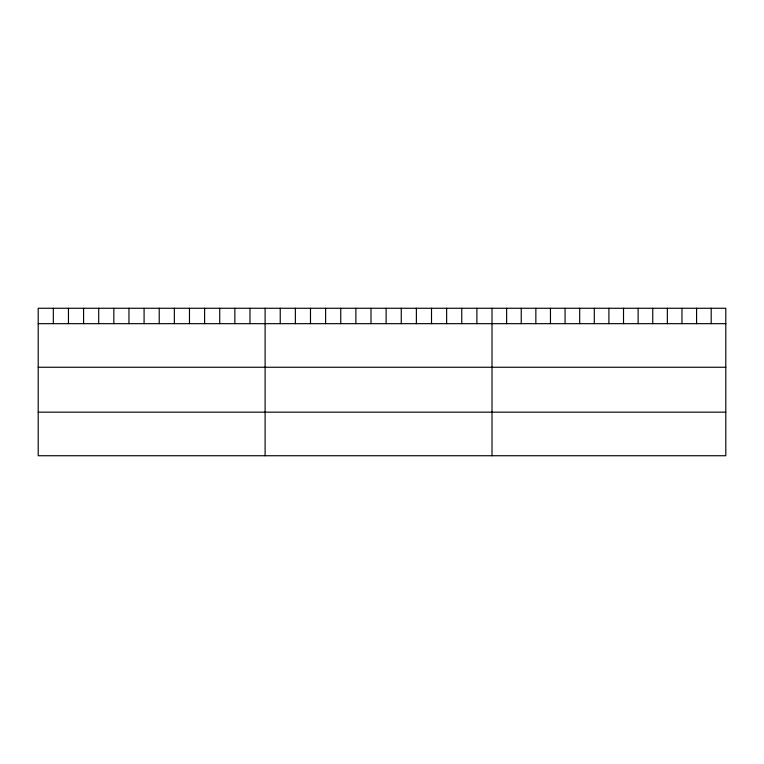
<?xml version="1.0" encoding="UTF-8"?>
<svg xmlns="http://www.w3.org/2000/svg" width="764" height="764" viewBox="0 0 764 764"><rect width="100%" height="100%" fill="white"/><g stroke="black" fill="none" stroke-linecap="round" stroke-linejoin="round"><path stroke-width="1.15" d="M725.8 323.669L725.8 455.736L38.2 455.736L38.2 308.264L725.8 308.264L725.8 323.669L38.2 323.669M38.2 367.255L725.8 367.255M38.2 412.159L725.8 412.159M711.188 308.264L711.188 323.669M696.577 308.264L696.577 323.669M681.966 308.264L681.966 323.669M667.354 308.264L667.354 323.669M652.742 308.264L652.742 323.669M638.131 308.264L638.131 323.669M623.519 308.264L623.519 323.669M608.908 308.264L608.908 323.669M594.296 308.264L594.296 323.669M579.685 308.264L579.685 323.669M565.073 308.264L565.073 323.669M550.462 308.264L550.462 323.669M535.851 308.264L535.851 323.669M521.239 308.264L521.239 323.669M506.627 308.264L506.627 323.669M492.016 308.264L492.016 455.736M476.889 308.264L476.889 323.669M461.762 308.264L461.762 323.669M446.634 308.264L446.634 323.669M431.507 308.264L431.507 323.669M416.38 308.264L416.38 323.669M401.253 308.264L401.253 323.669M386.126 308.264L386.126 323.669M370.998 308.264L370.998 323.669M355.871 308.264L355.871 323.669M340.744 308.264L340.744 323.669M325.617 308.264L325.617 323.669M310.49 308.264L310.49 323.669M295.362 308.264L295.362 323.669M280.235 308.264L280.235 323.669M265.108 308.264L265.108 455.736M249.981 308.264L249.981 323.669M234.854 308.264L234.854 323.669M219.726 308.264L219.726 323.669M204.599 308.264L204.599 323.669M189.472 308.264L189.472 323.669M174.345 308.264L174.345 323.669M159.218 308.264L159.218 323.669M144.09 308.264L144.09 323.669M128.963 308.264L128.963 323.669M113.836 308.264L113.836 323.669M98.709 308.264L98.709 323.669M83.582 308.264L83.582 323.669M68.454 308.264L68.454 323.669M53.327 308.264L53.327 323.669"/></g></svg>
